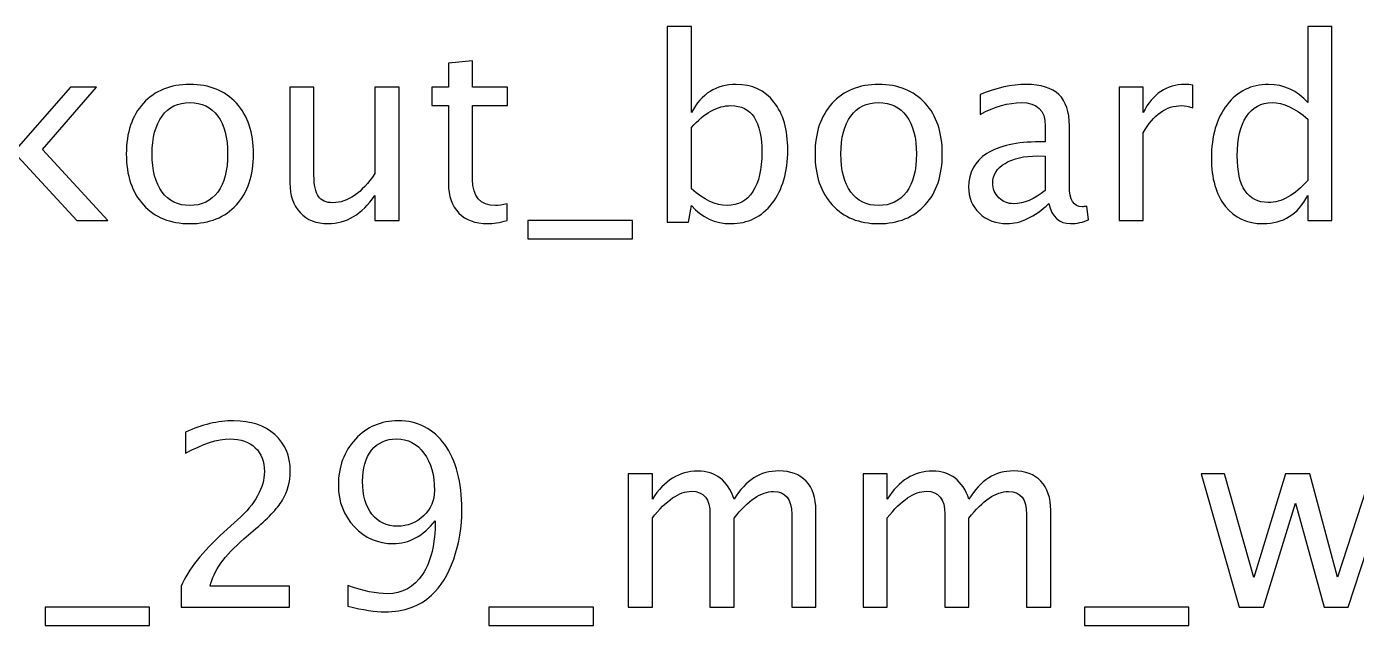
# Model space of a CAD drawing. Header units: centimetres. Extents: x -16.2 to 16.2, y -1.1 to 14.1.
# Drawn here: x -5.25 to 1.46, y 11.13 to 14.15 of the extents above; entities that cross this region are included whole.
import ezdxf

# ---------------------------------------------------------------- set-up
doc = ezdxf.new("R2010")
doc.units = ezdxf.units.CM
doc.header["$MEASUREMENT"] = 0
doc.layers.add('Layer 1', color=7, linetype='Continuous')

msp = doc.modelspace()

# ---------------------------------------------------------------- linework, layer by layer
at = {"layer": 'Layer 1'}
for points, knots in [([(-5.43845, 13.17044), (-5.43845, 13.17044), (-5.43845, 14.14961), (-5.43845, 14.14961), (-5.43845, 14.14961), (-5.43845, 14.14961), (-5.31653, 14.14961), (-5.31653, 14.14961), (-5.31653, 14.14961), (-5.31653, 14.14961), (-5.31653, 13.51694), (-5.31653, 13.51694), (-5.31653, 13.51694), (-5.31653, 13.51694), (-5.03078, 13.84354), (-5.03078, 13.84354), (-5.03078, 13.84354), (-5.03078, 13.84354), (-4.89912, 13.84354), (-4.89912, 13.84354), (-4.89912, 13.84354), (-4.89912, 13.84354), (-5.17217, 13.52943), (-5.17217, 13.52943), (-5.17217, 13.52943), (-5.17217, 13.52943), (-4.84197, 13.17044), (-4.84197, 13.17044), (-4.84197, 13.17044), (-4.84197, 13.17044), (-4.99903, 13.17044), (-4.99903, 13.17044), (-4.99903, 13.17044), (-4.99903, 13.17044), (-5.31653, 13.51567), (-5.31653, 13.51567), (-5.31653, 13.51567), (-5.31653, 13.51567), (-5.31653, 13.17044), (-5.31653, 13.17044), (-5.31653, 13.17044), (-5.31653, 13.17044), (-5.43845, 13.17044), (-5.43845, 13.17044)], [0, 0, 0, 0, 0.0833333, 0.0833333, 0.0833333, 0.0833333, 0.1666667, 0.1666667, 0.1666667, 0.1666667, 0.25, 0.25, 0.25, 0.25, 0.3333333, 0.3333333, 0.3333333, 0.3333333, 0.4166667, 0.4166667, 0.4166667, 0.4166667, 0.5, 0.5, 0.5, 0.5, 0.5833333, 0.5833333, 0.5833333, 0.5833333, 0.6666667, 0.6666667, 0.6666667, 0.6666667, 0.75, 0.75, 0.75, 0.75, 0.8333333, 0.8333333, 0.8333333, 0.8333333, 1, 1, 1, 1]), ([(-2.0177, 13.16282), (-2.0177, 13.16282), (-2.0177, 14.14961), (-2.0177, 14.14961), (-2.0177, 14.14961), (-2.0177, 14.14961), (-1.89578, 14.14961), (-1.89578, 14.14961), (-1.89578, 14.14961), (-1.89578, 14.14961), (-1.89578, 13.71633), (-1.89578, 13.71633), (-1.89578, 13.71633), (-1.84583, 13.81052), (-1.77068, 13.85751), (-1.67057, 13.85751), (-1.67057, 13.85751), (-1.5895, 13.85751), (-1.52579, 13.82809), (-1.47922, 13.76903), (-1.47922, 13.76903), (-1.43265, 13.70998), (-1.40937, 13.62933), (-1.40937, 13.5271), (-1.40937, 13.5271), (-1.40937, 13.41576), (-1.43583, 13.3258), (-1.48853, 13.25765), (-1.48853, 13.25765), (-1.54124, 13.18928), (-1.61066, 13.1552), (-1.6966, 13.1552), (-1.6966, 13.1552), (-1.7764, 13.1552), (-1.84286, 13.18568), (-1.89578, 13.24685), (-1.89578, 13.24685), (-1.89578, 13.24685), (-1.9106, 13.16282), (-1.9106, 13.16282), (-1.9106, 13.16282), (-1.9106, 13.16282), (-2.0177, 13.16282), (-2.0177, 13.16282)], [0, 0, 0, 0, 0.0833333, 0.0833333, 0.0833333, 0.0833333, 0.1666667, 0.1666667, 0.1666667, 0.1666667, 0.25, 0.25, 0.25, 0.25, 0.3333333, 0.3333333, 0.3333333, 0.3333333, 0.4166667, 0.4166667, 0.4166667, 0.4166667, 0.5, 0.5, 0.5, 0.5, 0.5833333, 0.5833333, 0.5833333, 0.5833333, 0.6666667, 0.6666667, 0.6666667, 0.6666667, 0.75, 0.75, 0.75, 0.75, 0.8333333, 0.8333333, 0.8333333, 0.8333333, 1, 1, 1, 1]), ([(1.21571, 13.17044), (1.21571, 13.17044), (1.21571, 13.29681), (1.21571, 13.29681), (1.21571, 13.29681), (1.16597, 13.2024), (1.09104, 13.1552), (0.99092, 13.1552), (0.99092, 13.1552), (0.90964, 13.1552), (0.84572, 13.18462), (0.79915, 13.24368), (0.79915, 13.24368), (0.75258, 13.30273), (0.7293, 13.38338), (0.7293, 13.48561), (0.7293, 13.48561), (0.7293, 13.59737), (0.75576, 13.68733), (0.80846, 13.75549), (0.80846, 13.75549), (0.86138, 13.82343), (0.93081, 13.85751), (1.01696, 13.85751), (1.01696, 13.85751), (1.09675, 13.85751), (1.16322, 13.82703), (1.21571, 13.76586), (1.21571, 13.76586), (1.21571, 13.76586), (1.21571, 14.14961), (1.21571, 14.14961), (1.21571, 14.14961), (1.21571, 14.14961), (1.33763, 14.14961), (1.33763, 14.14961), (1.33763, 14.14961), (1.33763, 14.14961), (1.33763, 13.17044), (1.33763, 13.17044), (1.33763, 13.17044), (1.33763, 13.17044), (1.21571, 13.17044), (1.21571, 13.17044)], [0, 0, 0, 0, 0.0833333, 0.0833333, 0.0833333, 0.0833333, 0.1666667, 0.1666667, 0.1666667, 0.1666667, 0.25, 0.25, 0.25, 0.25, 0.3333333, 0.3333333, 0.3333333, 0.3333333, 0.4166667, 0.4166667, 0.4166667, 0.4166667, 0.5, 0.5, 0.5, 0.5, 0.5833333, 0.5833333, 0.5833333, 0.5833333, 0.6666667, 0.6666667, 0.6666667, 0.6666667, 0.75, 0.75, 0.75, 0.75, 0.8333333, 0.8333333, 0.8333333, 0.8333333, 1, 1, 1, 1]), ([(-2.82669, 13.17065), (-2.86437, 13.16028), (-2.89717, 13.1552), (-2.9249, 13.1552), (-2.9249, 13.1552), (-2.98713, 13.1552), (-3.0356, 13.17298), (-3.07032, 13.20854), (-3.07032, 13.20854), (-3.10524, 13.2441), (-3.1226, 13.29342), (-3.1226, 13.35671), (-3.1226, 13.35671), (-3.1226, 13.35671), (-3.1226, 13.7521), (-3.1226, 13.7521), (-3.1226, 13.7521), (-3.1226, 13.7521), (-3.20684, 13.7521), (-3.20684, 13.7521), (-3.20684, 13.7521), (-3.20684, 13.7521), (-3.20684, 13.84354), (-3.20684, 13.84354), (-3.20684, 13.84354), (-3.20684, 13.84354), (-3.1226, 13.84354), (-3.1226, 13.84354), (-3.1226, 13.84354), (-3.1226, 13.84354), (-3.1226, 13.96525), (-3.1226, 13.96525), (-3.1226, 13.96525), (-3.1226, 13.96525), (-3.00068, 13.97689), (-3.00068, 13.97689), (-3.00068, 13.97689), (-3.00068, 13.97689), (-3.00068, 13.84354), (-3.00068, 13.84354), (-3.00068, 13.84354), (-3.00068, 13.84354), (-2.82415, 13.84354), (-2.82415, 13.84354), (-2.82415, 13.84354), (-2.82415, 13.84354), (-2.82415, 13.7521), (-2.82415, 13.7521), (-2.82415, 13.7521), (-2.82415, 13.7521), (-3.00068, 13.7521), (-3.00068, 13.7521), (-3.00068, 13.7521), (-3.00068, 13.7521), (-3.00068, 13.37872), (-3.00068, 13.37872), (-3.00068, 13.37872), (-3.00068, 13.29067), (-2.96237, 13.24664), (-2.88596, 13.24664), (-2.88596, 13.24664), (-2.86966, 13.24664), (-2.84997, 13.24939), (-2.82669, 13.25468), (-2.82669, 13.25468), (-2.82669, 13.25468), (-2.82669, 13.17065), (-2.82669, 13.17065)], [0, 0, 0, 0, 0.0555556, 0.0555556, 0.0555556, 0.0555556, 0.1111111, 0.1111111, 0.1111111, 0.1111111, 0.1666667, 0.1666667, 0.1666667, 0.1666667, 0.2222222, 0.2222222, 0.2222222, 0.2222222, 0.2777778, 0.2777778, 0.2777778, 0.2777778, 0.3333333, 0.3333333, 0.3333333, 0.3333333, 0.3888889, 0.3888889, 0.3888889, 0.3888889, 0.4444444, 0.4444444, 0.4444444, 0.4444444, 0.5, 0.5, 0.5, 0.5, 0.5555556, 0.5555556, 0.5555556, 0.5555556, 0.6111111, 0.6111111, 0.6111111, 0.6111111, 0.6666667, 0.6666667, 0.6666667, 0.6666667, 0.7222222, 0.7222222, 0.7222222, 0.7222222, 0.7777778, 0.7777778, 0.7777778, 0.7777778, 0.8333333, 0.8333333, 0.8333333, 0.8333333, 0.8888889, 0.8888889, 0.8888889, 0.8888889, 1, 1, 1, 1]), ([(-4.42816, 13.1552), (-4.52701, 13.1552), (-4.60532, 13.18674), (-4.6629, 13.24982), (-4.6629, 13.24982), (-4.72068, 13.31289), (-4.74947, 13.39862), (-4.74947, 13.50678), (-4.74947, 13.50678), (-4.74947, 13.61473), (-4.72068, 13.70024), (-4.6629, 13.76311), (-4.6629, 13.76311), (-4.60532, 13.82597), (-4.52701, 13.85751), (-4.42816, 13.85751), (-4.42816, 13.85751), (-4.32931, 13.85751), (-4.25099, 13.82597), (-4.19342, 13.76311), (-4.19342, 13.76311), (-4.13564, 13.70024), (-4.10685, 13.61473), (-4.10685, 13.50678), (-4.10685, 13.50678), (-4.10685, 13.39862), (-4.13564, 13.31289), (-4.19342, 13.24982), (-4.19342, 13.24982), (-4.25099, 13.18674), (-4.32931, 13.1552), (-4.42816, 13.1552)], [0, 0, 0, 0, 0.1111111, 0.1111111, 0.1111111, 0.1111111, 0.2222222, 0.2222222, 0.2222222, 0.2222222, 0.3333333, 0.3333333, 0.3333333, 0.3333333, 0.4444444, 0.4444444, 0.4444444, 0.4444444, 0.5555556, 0.5555556, 0.5555556, 0.5555556, 0.6666667, 0.6666667, 0.6666667, 0.6666667, 0.7777778, 0.7777778, 0.7777778, 0.7777778, 1, 1, 1, 1]), ([(-3.49429, 13.17044), (-3.49429, 13.17044), (-3.49429, 13.29702), (-3.49429, 13.29702), (-3.49429, 13.29702), (-3.55927, 13.2024), (-3.63822, 13.1552), (-3.73093, 13.1552), (-3.73093, 13.1552), (-3.78978, 13.1552), (-3.83655, 13.17362), (-3.87127, 13.21066), (-3.87127, 13.21066), (-3.90619, 13.2477), (-3.92355, 13.29744), (-3.92355, 13.36031), (-3.92355, 13.36031), (-3.92355, 13.36031), (-3.92355, 13.84354), (-3.92355, 13.84354), (-3.92355, 13.84354), (-3.92355, 13.84354), (-3.80163, 13.84354), (-3.80163, 13.84354), (-3.80163, 13.84354), (-3.80163, 13.84354), (-3.80163, 13.4001), (-3.80163, 13.4001), (-3.80163, 13.4001), (-3.80163, 13.34951), (-3.79422, 13.31374), (-3.77962, 13.29257), (-3.77962, 13.29257), (-3.7648, 13.27119), (-3.74025, 13.26061), (-3.70574, 13.26061), (-3.70574, 13.26061), (-3.63124, 13.26061), (-3.56054, 13.30951), (-3.49429, 13.40751), (-3.49429, 13.40751), (-3.49429, 13.40751), (-3.49429, 13.84354), (-3.49429, 13.84354), (-3.49429, 13.84354), (-3.49429, 13.84354), (-3.37237, 13.84354), (-3.37237, 13.84354), (-3.37237, 13.84354), (-3.37237, 13.84354), (-3.37237, 13.17044), (-3.37237, 13.17044), (-3.37237, 13.17044), (-3.37237, 13.17044), (-3.49429, 13.17044), (-3.49429, 13.17044)], [0, 0, 0, 0, 0.0666667, 0.0666667, 0.0666667, 0.0666667, 0.1333333, 0.1333333, 0.1333333, 0.1333333, 0.2, 0.2, 0.2, 0.2, 0.2666667, 0.2666667, 0.2666667, 0.2666667, 0.3333333, 0.3333333, 0.3333333, 0.3333333, 0.4, 0.4, 0.4, 0.4, 0.4666667, 0.4666667, 0.4666667, 0.4666667, 0.5333333, 0.5333333, 0.5333333, 0.5333333, 0.6, 0.6, 0.6, 0.6, 0.6666667, 0.6666667, 0.6666667, 0.6666667, 0.7333333, 0.7333333, 0.7333333, 0.7333333, 0.8, 0.8, 0.8, 0.8, 0.8666667, 0.8666667, 0.8666667, 0.8666667, 1, 1, 1, 1]), ([(-0.95048, 13.1552), (-1.04933, 13.1552), (-1.12764, 13.18674), (-1.18522, 13.24982), (-1.18522, 13.24982), (-1.243, 13.31289), (-1.27179, 13.39862), (-1.27179, 13.50678), (-1.27179, 13.50678), (-1.27179, 13.61473), (-1.243, 13.70024), (-1.18522, 13.76311), (-1.18522, 13.76311), (-1.12764, 13.82597), (-1.04933, 13.85751), (-0.95048, 13.85751), (-0.95048, 13.85751), (-0.85163, 13.85751), (-0.77331, 13.82597), (-0.71574, 13.76311), (-0.71574, 13.76311), (-0.65796, 13.70024), (-0.62917, 13.61473), (-0.62917, 13.50678), (-0.62917, 13.50678), (-0.62917, 13.39862), (-0.65796, 13.31289), (-0.71574, 13.24982), (-0.71574, 13.24982), (-0.77331, 13.18674), (-0.85163, 13.1552), (-0.95048, 13.1552)], [0, 0, 0, 0, 0.1111111, 0.1111111, 0.1111111, 0.1111111, 0.2222222, 0.2222222, 0.2222222, 0.2222222, 0.3333333, 0.3333333, 0.3333333, 0.3333333, 0.4444444, 0.4444444, 0.4444444, 0.4444444, 0.5555556, 0.5555556, 0.5555556, 0.5555556, 0.6666667, 0.6666667, 0.6666667, 0.6666667, 0.7777778, 0.7777778, 0.7777778, 0.7777778, 1, 1, 1, 1]), ([(-0.09133, 13.25617), (-0.16456, 13.18886), (-0.23505, 13.1552), (-0.30278, 13.1552), (-0.30278, 13.1552), (-0.35845, 13.1552), (-0.40481, 13.17256), (-0.44142, 13.20748), (-0.44142, 13.20748), (-0.47825, 13.24241), (-0.49667, 13.28643), (-0.49667, 13.33956), (-0.49667, 13.33956), (-0.49667, 13.41301), (-0.46577, 13.46953), (-0.40396, 13.5089), (-0.40396, 13.5089), (-0.34215, 13.54827), (-0.25346, 13.56795), (-0.13789, 13.56795), (-0.13789, 13.56795), (-0.13789, 13.56795), (-0.10932, 13.56795), (-0.10932, 13.56795), (-0.10932, 13.56795), (-0.10932, 13.56795), (-0.10932, 13.64902), (-0.10932, 13.64902), (-0.10932, 13.64902), (-0.10932, 13.72712), (-0.14996, 13.76607), (-0.23145, 13.76607), (-0.23145, 13.76607), (-0.29453, 13.76607), (-0.36353, 13.74617), (-0.43825, 13.70638), (-0.43825, 13.70638), (-0.43825, 13.70638), (-0.43825, 13.80671), (-0.43825, 13.80671), (-0.43825, 13.80671), (-0.35612, 13.84058), (-0.27865, 13.85751), (-0.20605, 13.85751), (-0.20605, 13.85751), (-0.13133, 13.85751), (-0.07609, 13.84058), (-0.04074, 13.8065), (-0.04074, 13.8065), (-0.00518, 13.77242), (0.0126, 13.71993), (0.0126, 13.64902), (0.0126, 13.64902), (0.0126, 13.64902), (0.0126, 13.34485), (0.0126, 13.34485), (0.0126, 13.34485), (0.0126, 13.27522), (0.03398, 13.24029), (0.07695, 13.24029), (0.07695, 13.24029), (0.08224, 13.24029), (0.09007, 13.24114), (0.10044, 13.24283), (0.10044, 13.24283), (0.10044, 13.24283), (0.10912, 13.1751), (0.10912, 13.1751), (0.10912, 13.1751), (0.08139, 13.16176), (0.05091, 13.1552), (0.01747, 13.1552), (0.01747, 13.1552), (-0.03947, 13.1552), (-0.07566, 13.18886), (-0.09133, 13.25617)], [0, 0, 0, 0, 0.05, 0.05, 0.05, 0.05, 0.1, 0.1, 0.1, 0.1, 0.15, 0.15, 0.15, 0.15, 0.2, 0.2, 0.2, 0.2, 0.25, 0.25, 0.25, 0.25, 0.3, 0.3, 0.3, 0.3, 0.35, 0.35, 0.35, 0.35, 0.4, 0.4, 0.4, 0.4, 0.45, 0.45, 0.45, 0.45, 0.5, 0.5, 0.5, 0.5, 0.55, 0.55, 0.55, 0.55, 0.6, 0.6, 0.6, 0.6, 0.65, 0.65, 0.65, 0.65, 0.7, 0.7, 0.7, 0.7, 0.75, 0.75, 0.75, 0.75, 0.8, 0.8, 0.8, 0.8, 0.85, 0.85, 0.85, 0.85, 0.9, 0.9, 0.9, 0.9, 1, 1, 1, 1]), ([(0.263, 13.17044), (0.263, 13.17044), (0.263, 13.84354), (0.263, 13.84354), (0.263, 13.84354), (0.263, 13.84354), (0.38492, 13.84354), (0.38492, 13.84354), (0.38492, 13.84354), (0.38492, 13.84354), (0.38492, 13.71633), (0.38492, 13.71633), (0.38492, 13.71633), (0.43339, 13.81052), (0.50367, 13.85751), (0.59595, 13.85751), (0.59595, 13.85751), (0.60844, 13.85751), (0.62156, 13.85645), (0.63511, 13.85434), (0.63511, 13.85434), (0.63511, 13.85434), (0.63511, 13.74025), (0.63511, 13.74025), (0.63511, 13.74025), (0.61394, 13.74723), (0.59532, 13.75083), (0.57923, 13.75083), (0.57923, 13.75083), (0.50176, 13.75083), (0.43699, 13.70511), (0.38492, 13.61346), (0.38492, 13.61346), (0.38492, 13.61346), (0.38492, 13.17044), (0.38492, 13.17044), (0.38492, 13.17044), (0.38492, 13.17044), (0.263, 13.17044), (0.263, 13.17044)], [0, 0, 0, 0, 0.0909091, 0.0909091, 0.0909091, 0.0909091, 0.1818182, 0.1818182, 0.1818182, 0.1818182, 0.2727273, 0.2727273, 0.2727273, 0.2727273, 0.3636364, 0.3636364, 0.3636364, 0.3636364, 0.4545455, 0.4545455, 0.4545455, 0.4545455, 0.5454545, 0.5454545, 0.5454545, 0.5454545, 0.6363636, 0.6363636, 0.6363636, 0.6363636, 0.7272727, 0.7272727, 0.7272727, 0.7272727, 0.8181818, 0.8181818, 0.8181818, 0.8181818, 1, 1, 1, 1]), ([(-4.42837, 13.24664), (-4.36805, 13.24664), (-4.32106, 13.26929), (-4.28761, 13.3148), (-4.28761, 13.3148), (-4.25438, 13.36009), (-4.23766, 13.42423), (-4.23766, 13.50678), (-4.23766, 13.50678), (-4.23766, 13.58912), (-4.25438, 13.65304), (-4.28761, 13.69834), (-4.28761, 13.69834), (-4.32106, 13.74342), (-4.36805, 13.76607), (-4.42837, 13.76607), (-4.42837, 13.76607), (-4.48891, 13.76607), (-4.5359, 13.74342), (-4.56892, 13.69834), (-4.56892, 13.69834), (-4.60215, 13.65304), (-4.61866, 13.58912), (-4.61866, 13.50678), (-4.61866, 13.50678), (-4.61866, 13.42423), (-4.60215, 13.36009), (-4.56892, 13.3148), (-4.56892, 13.3148), (-4.5359, 13.26929), (-4.48891, 13.24664), (-4.42837, 13.24664)], [0, 0, 0, 0, 0.1111111, 0.1111111, 0.1111111, 0.1111111, 0.2222222, 0.2222222, 0.2222222, 0.2222222, 0.3333333, 0.3333333, 0.3333333, 0.3333333, 0.4444444, 0.4444444, 0.4444444, 0.4444444, 0.5555556, 0.5555556, 0.5555556, 0.5555556, 0.6666667, 0.6666667, 0.6666667, 0.6666667, 0.7777778, 0.7777778, 0.7777778, 0.7777778, 1, 1, 1, 1]), ([(-0.95069, 13.24664), (-0.89037, 13.24664), (-0.84338, 13.26929), (-0.80993, 13.3148), (-0.80993, 13.3148), (-0.7767, 13.36009), (-0.75998, 13.42423), (-0.75998, 13.50678), (-0.75998, 13.50678), (-0.75998, 13.58912), (-0.7767, 13.65304), (-0.80993, 13.69834), (-0.80993, 13.69834), (-0.84338, 13.74342), (-0.89037, 13.76607), (-0.95069, 13.76607), (-0.95069, 13.76607), (-1.01123, 13.76607), (-1.05822, 13.74342), (-1.09124, 13.69834), (-1.09124, 13.69834), (-1.12447, 13.65304), (-1.14098, 13.58912), (-1.14098, 13.50678), (-1.14098, 13.50678), (-1.14098, 13.42423), (-1.12447, 13.36009), (-1.09124, 13.3148), (-1.09124, 13.3148), (-1.05822, 13.26929), (-1.01123, 13.24664), (-0.95069, 13.24664)], [0, 0, 0, 0, 0.1111111, 0.1111111, 0.1111111, 0.1111111, 0.2222222, 0.2222222, 0.2222222, 0.2222222, 0.3333333, 0.3333333, 0.3333333, 0.3333333, 0.4444444, 0.4444444, 0.4444444, 0.4444444, 0.5555556, 0.5555556, 0.5555556, 0.5555556, 0.6666667, 0.6666667, 0.6666667, 0.6666667, 0.7777778, 0.7777778, 0.7777778, 0.7777778, 1, 1, 1, 1]), ([(1.21571, 13.68246), (1.15242, 13.73813), (1.09252, 13.76607), (1.03579, 13.76607), (1.03579, 13.76607), (0.97991, 13.76607), (0.93673, 13.74279), (0.90604, 13.69601), (0.90604, 13.69601), (0.87535, 13.64944), (0.86011, 13.5834), (0.86011, 13.49789), (0.86011, 13.49789), (0.86011, 13.34062), (0.91218, 13.26188), (1.01653, 13.26188), (1.01653, 13.26188), (1.08427, 13.26188), (1.15073, 13.29892), (1.21571, 13.37279), (1.21571, 13.37279), (1.21571, 13.37279), (1.21571, 13.68246), (1.21571, 13.68246)], [0, 0, 0, 0, 0.1428571, 0.1428571, 0.1428571, 0.1428571, 0.2857143, 0.2857143, 0.2857143, 0.2857143, 0.4285714, 0.4285714, 0.4285714, 0.4285714, 0.5714286, 0.5714286, 0.5714286, 0.5714286, 0.7142857, 0.7142857, 0.7142857, 0.7142857, 1, 1, 1, 1]), ([(-1.89578, 13.33088), (-1.83291, 13.27479), (-1.77301, 13.24664), (-1.71607, 13.24664), (-1.71607, 13.24664), (-1.65998, 13.24664), (-1.61659, 13.27014), (-1.58611, 13.31691), (-1.58611, 13.31691), (-1.55542, 13.36369), (-1.54018, 13.42952), (-1.54018, 13.51461), (-1.54018, 13.51461), (-1.54018, 13.67209), (-1.59225, 13.75083), (-1.69639, 13.75083), (-1.69639, 13.75083), (-1.76455, 13.75083), (-1.83101, 13.714), (-1.89578, 13.64013), (-1.89578, 13.64013), (-1.89578, 13.64013), (-1.89578, 13.33088), (-1.89578, 13.33088)], [0, 0, 0, 0, 0.1428571, 0.1428571, 0.1428571, 0.1428571, 0.2857143, 0.2857143, 0.2857143, 0.2857143, 0.4285714, 0.4285714, 0.4285714, 0.4285714, 0.5714286, 0.5714286, 0.5714286, 0.5714286, 0.7142857, 0.7142857, 0.7142857, 0.7142857, 1, 1, 1, 1]), ([(-0.10932, 13.32263), (-0.10932, 13.32263), (-0.10932, 13.49556), (-0.10932, 13.49556), (-0.10932, 13.49556), (-0.10932, 13.49556), (-0.14848, 13.49683), (-0.14848, 13.49683), (-0.14848, 13.49683), (-0.21621, 13.49683), (-0.27082, 13.48434), (-0.31252, 13.45937), (-0.31252, 13.45937), (-0.35401, 13.43418), (-0.37475, 13.40095), (-0.37475, 13.35946), (-0.37475, 13.35946), (-0.37475, 13.33046), (-0.36438, 13.30591), (-0.34385, 13.2858), (-0.34385, 13.2858), (-0.3231, 13.26569), (-0.29791, 13.25553), (-0.26807, 13.25553), (-0.26807, 13.25553), (-0.21727, 13.25553), (-0.16435, 13.27797), (-0.10932, 13.32263)], [0, 0, 0, 0, 0.125, 0.125, 0.125, 0.125, 0.25, 0.25, 0.25, 0.25, 0.375, 0.375, 0.375, 0.375, 0.5, 0.5, 0.5, 0.5, 0.625, 0.625, 0.625, 0.625, 0.75, 0.75, 0.75, 0.75, 1, 1, 1, 1]), ([(-2.72128, 13.079), (-2.72128, 13.079), (-2.72128, 13.17044), (-2.72128, 13.17044), (-2.72128, 13.17044), (-2.72128, 13.17044), (-2.19296, 13.17044), (-2.19296, 13.17044), (-2.19296, 13.17044), (-2.19296, 13.17044), (-2.19296, 13.079), (-2.19296, 13.079), (-2.19296, 13.079), (-2.19296, 13.079), (-2.72128, 13.079), (-2.72128, 13.079)], [0, 0, 0, 0, 0.2, 0.2, 0.2, 0.2, 0.4, 0.4, 0.4, 0.4, 0.6, 0.6, 0.6, 0.6, 1, 1, 1, 1]), ([(-4.47263, 11.21887), (-4.47263, 11.21887), (-4.47263, 11.32555), (-4.47263, 11.32555), (-4.47263, 11.32555), (-4.43707, 11.40874), (-4.36531, 11.49954), (-4.25715, 11.59754), (-4.25715, 11.59754), (-4.25715, 11.59754), (-4.1873, 11.6602), (-4.1873, 11.6602), (-4.1873, 11.6602), (-4.09734, 11.7419), (-4.05226, 11.82276), (-4.05226, 11.90319), (-4.05226, 11.90319), (-4.05226, 11.95462), (-4.06771, 11.99484), (-4.0984, 12.02426), (-4.0984, 12.02426), (-4.12909, 12.05368), (-4.17164, 12.0685), (-4.22561, 12.0685), (-4.22561, 12.0685), (-4.28869, 12.0685), (-4.36341, 12.04437), (-4.44977, 11.99611), (-4.44977, 11.99611), (-4.44977, 11.99611), (-4.44977, 12.10279), (-4.44977, 12.10279), (-4.44977, 12.10279), (-4.36828, 12.14089), (-4.28721, 12.15994), (-4.20635, 12.15994), (-4.20635, 12.15994), (-4.12042, 12.15994), (-4.05141, 12.13687), (-3.99934, 12.09051), (-3.99934, 12.09051), (-3.94748, 12.04416), (-3.92145, 11.98278), (-3.92145, 11.90615), (-3.92145, 11.90615), (-3.92145, 11.85112), (-3.93457, 11.80222), (-3.96082, 11.75968), (-3.96082, 11.75968), (-3.98728, 11.71692), (-4.03617, 11.66528), (-4.10793, 11.60432), (-4.10793, 11.60432), (-4.10793, 11.60432), (-4.15513, 11.5641), (-4.15513, 11.5641), (-4.15513, 11.5641), (-4.25334, 11.48091), (-4.31007, 11.40133), (-4.32531, 11.32555), (-4.32531, 11.32555), (-4.32531, 11.32555), (-3.92526, 11.32555), (-3.92526, 11.32555), (-3.92526, 11.32555), (-3.92526, 11.32555), (-3.92526, 11.21887), (-3.92526, 11.21887), (-3.92526, 11.21887), (-3.92526, 11.21887), (-4.47263, 11.21887), (-4.47263, 11.21887)], [0, 0, 0, 0, 0.0526316, 0.0526316, 0.0526316, 0.0526316, 0.1052632, 0.1052632, 0.1052632, 0.1052632, 0.1578947, 0.1578947, 0.1578947, 0.1578947, 0.2105263, 0.2105263, 0.2105263, 0.2105263, 0.2631579, 0.2631579, 0.2631579, 0.2631579, 0.3157895, 0.3157895, 0.3157895, 0.3157895, 0.3684211, 0.3684211, 0.3684211, 0.3684211, 0.4210526, 0.4210526, 0.4210526, 0.4210526, 0.4736842, 0.4736842, 0.4736842, 0.4736842, 0.5263158, 0.5263158, 0.5263158, 0.5263158, 0.5789474, 0.5789474, 0.5789474, 0.5789474, 0.6315789, 0.6315789, 0.6315789, 0.6315789, 0.6842105, 0.6842105, 0.6842105, 0.6842105, 0.7368421, 0.7368421, 0.7368421, 0.7368421, 0.7894737, 0.7894737, 0.7894737, 0.7894737, 0.8421053, 0.8421053, 0.8421053, 0.8421053, 0.8947368, 0.8947368, 0.8947368, 0.8947368, 1, 1, 1, 1]), ([(-3.6302, 11.22395), (-3.6302, 11.22395), (-3.6302, 11.32809), (-3.6302, 11.32809), (-3.6302, 11.32809), (-3.55252, 11.301), (-3.48648, 11.28745), (-3.43187, 11.28745), (-3.43187, 11.28745), (-3.35588, 11.28745), (-3.2964, 11.31984), (-3.25364, 11.38461), (-3.25364, 11.38461), (-3.21089, 11.44938), (-3.18951, 11.53955), (-3.18951, 11.6549), (-3.18951, 11.6549), (-3.25153, 11.57849), (-3.32201, 11.54018), (-3.40118, 11.54018), (-3.40118, 11.54018), (-3.47843, 11.54018), (-3.54405, 11.56854), (-3.59781, 11.62548), (-3.59781, 11.62548), (-3.65158, 11.68242), (-3.67846, 11.75164), (-3.67846, 11.83355), (-3.67846, 11.83355), (-3.67846, 11.92753), (-3.64988, 12.00542), (-3.59252, 12.06723), (-3.59252, 12.06723), (-3.53537, 12.12904), (-3.46341, 12.15994), (-3.37662, 12.15994), (-3.37662, 12.15994), (-3.27693, 12.15994), (-3.1984, 12.11994), (-3.14104, 12.03993), (-3.14104, 12.03993), (-3.08368, 11.95992), (-3.05489, 11.85048), (-3.05489, 11.71142), (-3.05489, 11.71142), (-3.05489, 11.62294), (-3.06865, 11.53976), (-3.09638, 11.46186), (-3.09638, 11.46186), (-3.1241, 11.38376), (-3.16115, 11.32322), (-3.20792, 11.27983), (-3.20792, 11.27983), (-3.26761, 11.22395), (-3.34635, 11.19601), (-3.44372, 11.19601), (-3.44372, 11.19601), (-3.49177, 11.19601), (-3.55379, 11.20532), (-3.6302, 11.22395)], [0, 0, 0, 0, 0.0625, 0.0625, 0.0625, 0.0625, 0.125, 0.125, 0.125, 0.125, 0.1875, 0.1875, 0.1875, 0.1875, 0.25, 0.25, 0.25, 0.25, 0.3125, 0.3125, 0.3125, 0.3125, 0.375, 0.375, 0.375, 0.375, 0.4375, 0.4375, 0.4375, 0.4375, 0.5, 0.5, 0.5, 0.5, 0.5625, 0.5625, 0.5625, 0.5625, 0.625, 0.625, 0.625, 0.625, 0.6875, 0.6875, 0.6875, 0.6875, 0.75, 0.75, 0.75, 0.75, 0.8125, 0.8125, 0.8125, 0.8125, 0.875, 0.875, 0.875, 0.875, 1, 1, 1, 1]), ([(-3.55654, 11.85429), (-3.55654, 11.78444), (-3.54066, 11.7292), (-3.50891, 11.68856), (-3.50891, 11.68856), (-3.47716, 11.64813), (-3.43441, 11.62781), (-3.38043, 11.62781), (-3.38043, 11.62781), (-3.32857, 11.62781), (-3.28434, 11.64538), (-3.24793, 11.68052), (-3.24793, 11.68052), (-3.21152, 11.71565), (-3.19332, 11.7582), (-3.19332, 11.80773), (-3.19332, 11.80773), (-3.19332, 11.88604), (-3.21089, 11.94912), (-3.24624, 11.99675), (-3.24624, 11.99675), (-3.28137, 12.04458), (-3.32752, 12.0685), (-3.38488, 12.0685), (-3.38488, 12.0685), (-3.43843, 12.0685), (-3.48034, 12.04945), (-3.51082, 12.01135), (-3.51082, 12.01135), (-3.5413, 11.97325), (-3.55654, 11.92097), (-3.55654, 11.85429)], [0, 0, 0, 0, 0.1111111, 0.1111111, 0.1111111, 0.1111111, 0.2222222, 0.2222222, 0.2222222, 0.2222222, 0.3333333, 0.3333333, 0.3333333, 0.3333333, 0.4444444, 0.4444444, 0.4444444, 0.4444444, 0.5555556, 0.5555556, 0.5555556, 0.5555556, 0.6666667, 0.6666667, 0.6666667, 0.6666667, 0.7777778, 0.7777778, 0.7777778, 0.7777778, 1, 1, 1, 1]), ([(-2.215, 11.21887), (-2.215, 11.21887), (-2.215, 11.89197), (-2.215, 11.89197), (-2.215, 11.89197), (-2.215, 11.89197), (-2.09308, 11.89197), (-2.09308, 11.89197), (-2.09308, 11.89197), (-2.09308, 11.89197), (-2.09308, 11.76476), (-2.09308, 11.76476), (-2.09308, 11.76476), (-2.0336, 11.85895), (-1.9574, 11.90594), (-1.86406, 11.90594), (-1.86406, 11.90594), (-1.7741, 11.90594), (-1.71293, 11.85895), (-1.68033, 11.76476), (-1.68033, 11.76476), (-1.62254, 11.8598), (-1.54719, 11.90721), (-1.45469, 11.90721), (-1.45469, 11.90721), (-1.39564, 11.90721), (-1.34971, 11.88985), (-1.3169, 11.85493), (-1.3169, 11.85493), (-1.28409, 11.82), (-1.26758, 11.77111), (-1.26758, 11.70824), (-1.26758, 11.70824), (-1.26758, 11.70824), (-1.26758, 11.21887), (-1.26758, 11.21887), (-1.26758, 11.21887), (-1.26758, 11.21887), (-1.3895, 11.21887), (-1.3895, 11.21887), (-1.3895, 11.21887), (-1.3895, 11.21887), (-1.3895, 11.68814), (-1.3895, 11.68814), (-1.3895, 11.68814), (-1.3895, 11.76476), (-1.41998, 11.80307), (-1.48094, 11.80307), (-1.48094, 11.80307), (-1.54423, 11.80307), (-1.61069, 11.75841), (-1.68033, 11.66887), (-1.68033, 11.66887), (-1.68033, 11.66887), (-1.68033, 11.21887), (-1.68033, 11.21887), (-1.68033, 11.21887), (-1.68033, 11.21887), (-1.80225, 11.21887), (-1.80225, 11.21887), (-1.80225, 11.21887), (-1.80225, 11.21887), (-1.80225, 11.68856), (-1.80225, 11.68856), (-1.80225, 11.68856), (-1.80225, 11.76582), (-1.83315, 11.80434), (-1.89517, 11.80434), (-1.89517, 11.80434), (-1.95677, 11.80434), (-2.02281, 11.75947), (-2.09308, 11.66951), (-2.09308, 11.66951), (-2.09308, 11.66951), (-2.09308, 11.21887), (-2.09308, 11.21887), (-2.09308, 11.21887), (-2.09308, 11.21887), (-2.215, 11.21887), (-2.215, 11.21887)], [0, 0, 0, 0, 0.047619, 0.047619, 0.047619, 0.047619, 0.0952381, 0.0952381, 0.0952381, 0.0952381, 0.1428571, 0.1428571, 0.1428571, 0.1428571, 0.1904762, 0.1904762, 0.1904762, 0.1904762, 0.2380952, 0.2380952, 0.2380952, 0.2380952, 0.2857143, 0.2857143, 0.2857143, 0.2857143, 0.3333333, 0.3333333, 0.3333333, 0.3333333, 0.3809524, 0.3809524, 0.3809524, 0.3809524, 0.4285714, 0.4285714, 0.4285714, 0.4285714, 0.4761905, 0.4761905, 0.4761905, 0.4761905, 0.5238095, 0.5238095, 0.5238095, 0.5238095, 0.5714286, 0.5714286, 0.5714286, 0.5714286, 0.6190476, 0.6190476, 0.6190476, 0.6190476, 0.6666667, 0.6666667, 0.6666667, 0.6666667, 0.7142857, 0.7142857, 0.7142857, 0.7142857, 0.7619048, 0.7619048, 0.7619048, 0.7619048, 0.8095238, 0.8095238, 0.8095238, 0.8095238, 0.8571429, 0.8571429, 0.8571429, 0.8571429, 0.9047619, 0.9047619, 0.9047619, 0.9047619, 1, 1, 1, 1]), ([(-1.02924, 11.21887), (-1.02924, 11.21887), (-1.02924, 11.89197), (-1.02924, 11.89197), (-1.02924, 11.89197), (-1.02924, 11.89197), (-0.90732, 11.89197), (-0.90732, 11.89197), (-0.90732, 11.89197), (-0.90732, 11.89197), (-0.90732, 11.76476), (-0.90732, 11.76476), (-0.90732, 11.76476), (-0.84784, 11.85895), (-0.77164, 11.90594), (-0.6783, 11.90594), (-0.6783, 11.90594), (-0.58834, 11.90594), (-0.52717, 11.85895), (-0.49457, 11.76476), (-0.49457, 11.76476), (-0.43678, 11.8598), (-0.36143, 11.90721), (-0.26893, 11.90721), (-0.26893, 11.90721), (-0.20988, 11.90721), (-0.16395, 11.88985), (-0.13114, 11.85493), (-0.13114, 11.85493), (-0.09833, 11.82), (-0.08182, 11.77111), (-0.08182, 11.70824), (-0.08182, 11.70824), (-0.08182, 11.70824), (-0.08182, 11.21887), (-0.08182, 11.21887), (-0.08182, 11.21887), (-0.08182, 11.21887), (-0.20374, 11.21887), (-0.20374, 11.21887), (-0.20374, 11.21887), (-0.20374, 11.21887), (-0.20374, 11.68814), (-0.20374, 11.68814), (-0.20374, 11.68814), (-0.20374, 11.76476), (-0.23422, 11.80307), (-0.29518, 11.80307), (-0.29518, 11.80307), (-0.35847, 11.80307), (-0.42493, 11.75841), (-0.49457, 11.66887), (-0.49457, 11.66887), (-0.49457, 11.66887), (-0.49457, 11.21887), (-0.49457, 11.21887), (-0.49457, 11.21887), (-0.49457, 11.21887), (-0.61649, 11.21887), (-0.61649, 11.21887), (-0.61649, 11.21887), (-0.61649, 11.21887), (-0.61649, 11.68856), (-0.61649, 11.68856), (-0.61649, 11.68856), (-0.61649, 11.76582), (-0.64739, 11.80434), (-0.70941, 11.80434), (-0.70941, 11.80434), (-0.77101, 11.80434), (-0.83705, 11.75947), (-0.90732, 11.66951), (-0.90732, 11.66951), (-0.90732, 11.66951), (-0.90732, 11.21887), (-0.90732, 11.21887), (-0.90732, 11.21887), (-0.90732, 11.21887), (-1.02924, 11.21887), (-1.02924, 11.21887)], [0, 0, 0, 0, 0.047619, 0.047619, 0.047619, 0.047619, 0.0952381, 0.0952381, 0.0952381, 0.0952381, 0.1428571, 0.1428571, 0.1428571, 0.1428571, 0.1904762, 0.1904762, 0.1904762, 0.1904762, 0.2380952, 0.2380952, 0.2380952, 0.2380952, 0.2857143, 0.2857143, 0.2857143, 0.2857143, 0.3333333, 0.3333333, 0.3333333, 0.3333333, 0.3809524, 0.3809524, 0.3809524, 0.3809524, 0.4285714, 0.4285714, 0.4285714, 0.4285714, 0.4761905, 0.4761905, 0.4761905, 0.4761905, 0.5238095, 0.5238095, 0.5238095, 0.5238095, 0.5714286, 0.5714286, 0.5714286, 0.5714286, 0.6190476, 0.6190476, 0.6190476, 0.6190476, 0.6666667, 0.6666667, 0.6666667, 0.6666667, 0.7142857, 0.7142857, 0.7142857, 0.7142857, 0.7619048, 0.7619048, 0.7619048, 0.7619048, 0.8095238, 0.8095238, 0.8095238, 0.8095238, 0.8571429, 0.8571429, 0.8571429, 0.8571429, 0.9047619, 0.9047619, 0.9047619, 0.9047619, 1, 1, 1, 1]), ([(0.87026, 11.21887), (0.87026, 11.21887), (0.67722, 11.89197), (0.67722, 11.89197), (0.67722, 11.89197), (0.67722, 11.89197), (0.79618, 11.89197), (0.79618, 11.89197), (0.79618, 11.89197), (0.79618, 11.89197), (0.94413, 11.36937), (0.94413, 11.36937), (0.94413, 11.36937), (0.94413, 11.36937), (1.10373, 11.89197), (1.10373, 11.89197), (1.10373, 11.89197), (1.10373, 11.89197), (1.22565, 11.89197), (1.22565, 11.89197), (1.22565, 11.89197), (1.22565, 11.89197), (1.36598, 11.37021), (1.36598, 11.37021), (1.36598, 11.37021), (1.36598, 11.37021), (1.53574, 11.89197), (1.53574, 11.89197), (1.53574, 11.89197), (1.53574, 11.89197), (1.63988, 11.89197), (1.63988, 11.89197), (1.63988, 11.89197), (1.63988, 11.89197), (1.42017, 11.21887), (1.42017, 11.21887), (1.42017, 11.21887), (1.42017, 11.21887), (1.29825, 11.21887), (1.29825, 11.21887), (1.29825, 11.21887), (1.29825, 11.21887), (1.15389, 11.7438), (1.15389, 11.7438), (1.15389, 11.7438), (1.15389, 11.7438), (0.99218, 11.21887), (0.99218, 11.21887), (0.99218, 11.21887), (0.99218, 11.21887), (0.87026, 11.21887), (0.87026, 11.21887)], [0, 0, 0, 0, 0.0714286, 0.0714286, 0.0714286, 0.0714286, 0.1428571, 0.1428571, 0.1428571, 0.1428571, 0.2142857, 0.2142857, 0.2142857, 0.2142857, 0.2857143, 0.2857143, 0.2857143, 0.2857143, 0.3571429, 0.3571429, 0.3571429, 0.3571429, 0.4285714, 0.4285714, 0.4285714, 0.4285714, 0.5, 0.5, 0.5, 0.5, 0.5714286, 0.5714286, 0.5714286, 0.5714286, 0.6428571, 0.6428571, 0.6428571, 0.6428571, 0.7142857, 0.7142857, 0.7142857, 0.7142857, 0.7857143, 0.7857143, 0.7857143, 0.7857143, 0.8571429, 0.8571429, 0.8571429, 0.8571429, 1, 1, 1, 1]), ([(-5.1597, 11.12743), (-5.1597, 11.12743), (-5.1597, 11.21887), (-5.1597, 11.21887), (-5.1597, 11.21887), (-5.1597, 11.21887), (-4.63138, 11.21887), (-4.63138, 11.21887), (-4.63138, 11.21887), (-4.63138, 11.21887), (-4.63138, 11.12743), (-4.63138, 11.12743), (-4.63138, 11.12743), (-4.63138, 11.12743), (-5.1597, 11.12743), (-5.1597, 11.12743)], [0, 0, 0, 0, 0.2, 0.2, 0.2, 0.2, 0.4, 0.4, 0.4, 0.4, 0.6, 0.6, 0.6, 0.6, 1, 1, 1, 1]), ([(-2.91858, 11.12743), (-2.91858, 11.12743), (-2.91858, 11.21887), (-2.91858, 11.21887), (-2.91858, 11.21887), (-2.91858, 11.21887), (-2.39026, 11.21887), (-2.39026, 11.21887), (-2.39026, 11.21887), (-2.39026, 11.21887), (-2.39026, 11.12743), (-2.39026, 11.12743), (-2.39026, 11.12743), (-2.39026, 11.12743), (-2.91858, 11.12743), (-2.91858, 11.12743)], [0, 0, 0, 0, 0.2, 0.2, 0.2, 0.2, 0.4, 0.4, 0.4, 0.4, 0.6, 0.6, 0.6, 0.6, 1, 1, 1, 1]), ([(0.08794, 11.12743), (0.08794, 11.12743), (0.08794, 11.21887), (0.08794, 11.21887), (0.08794, 11.21887), (0.08794, 11.21887), (0.61626, 11.21887), (0.61626, 11.21887), (0.61626, 11.21887), (0.61626, 11.21887), (0.61626, 11.12743), (0.61626, 11.12743), (0.61626, 11.12743), (0.61626, 11.12743), (0.08794, 11.12743), (0.08794, 11.12743)], [0, 0, 0, 0, 0.2, 0.2, 0.2, 0.2, 0.4, 0.4, 0.4, 0.4, 0.6, 0.6, 0.6, 0.6, 1, 1, 1, 1])]:
    msp.add_open_spline(points, degree=3, knots=knots, dxfattribs=at)

doc.saveas('drawing.dxf')
